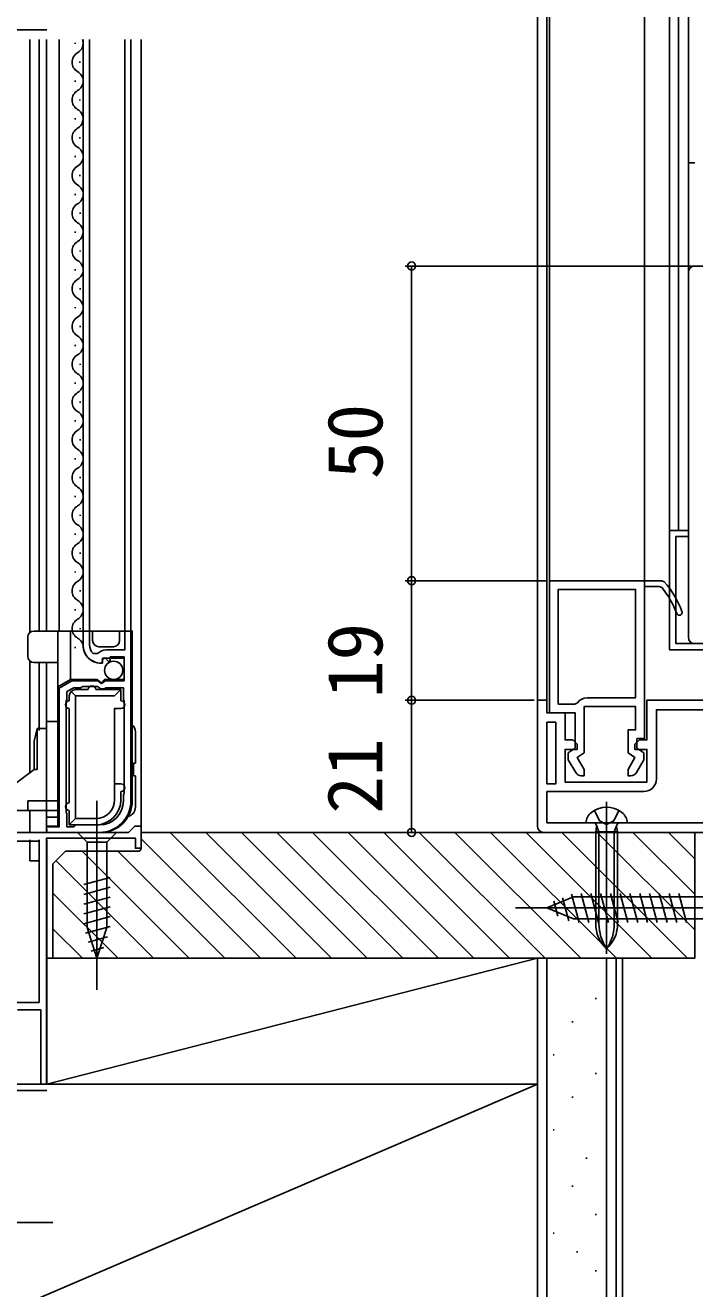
# Model space of a CAD drawing. Units: millimetres, scale not verified. Extents: x -525 to 525, y -782 to 777.
# Drawn here: x -402.4 to -296, y -605.6 to -404.9 of the extents above; entities that cross this region are included whole.
import ezdxf
from ezdxf.enums import TextEntityAlignment as Align

# ---------------------------------------------------------------- set-up
doc = ezdxf.new("R2010")
doc.units = ezdxf.units.MM
doc.header["$LTSCALE"] = 4
for name, color, linetype in [('0-2_YKK_11', 7, 'Continuous'), ('0-3_YKK_12', 2, 'Continuous'), ('0-4_YKK_13', 4, 'Continuous'), ('0-6_YKK_D', 6, 'Continuous'), ('0-8_YSS_K', 3, 'Continuous'), ('0-9_YSS_KE', 3, 'Continuous')]:
    doc.layers.add(name, color=color, linetype=linetype)
doc.styles.add('ＭＳ ゴシック', font='')
doc.styles.get('ＭＳ ゴシック').set_extended_font_data('MS Gothic')

msp = doc.modelspace()

# ---------------------------------------------------------------- linework, layer by layer
at = {"layer": '0-2_YKK_11'}
for p, q in [((-296.996, -502.12), (-296.996, -444.12)), ((-385.6, -501.12), (-385.6, -528.12)), ((-391.599, -504.706), (-390.906, -504.697)), ((-271.996, -533.12), (-319.996, -533.12))]:
    msp.add_line(p, q, dxfattribs=at)
for points in [[(-275.996, -426.72), (-274.996, -426.72), (-274.996, -443.12), (-281.646, -443.12), (-281.646, -444.673), (-280.525, -445.32), (-282.305, -448.403), (-283.046, -448.204), (-283.046, -443.12), (-288.946, -443.12), (-288.946, -448.204), (-289.687, -448.403), (-291.467, -445.32), (-290.346, -444.673), (-290.346, -443.12), (-296.996, -443.12), (-296.996, -426.72), (-295.996, -426.72)], [(-290.396, -503.12), (-298.996, -503.12), (-298.996, -486.12), (-296.996, -486.12), (-296.996, -485.12), (-299.996, -485.12), (-299.996, -504.12), (-271.996, -504.12)], [(-301.219, -493.12), (-319.096, -493.12), (-319.096, -514.12), (-314.996, -514.12), (-314.996, -519.72), (-316.096, -520.491), (-316.096, -521.583), (-314.92, -523.62)], [(-300.844, -493.29), (-301.219, -493.12), (-303.996, -493.12), (-303.996, -494.02)], [(-317.696, -512.72), (-317.696, -494.52), (-305.396, -494.52), (-305.396, -511.72), (-313.096, -511.72)], [(-305.272, -523.62), (-304.096, -521.583), (-304.096, -520.491), (-305.196, -519.72), (-305.196, -518.22), (-303.996, -518.22), (-303.996, -494.02), (-301.634, -494.02), (-301.249, -494.201)], [(-393.2, -503.32), (-393.2, -501.12), (-392.2, -501.12), (-392.2, -503.32)], [(-389.5, -504.12), (-386.6, -504.12), (-386.6, -501.12), (-385.6, -501.12)], [(-390.6, -533.12), (-399, -533.12), (-399, -532.22), (-397, -532.22), (-397, -510.174), (-395, -509.02), (-390.868, -509.02), (-390.328, -509.473), (-390, -509.32), (-389.7, -509.02), (-386.7, -509.02), (-386.7, -505.22), (-388.9, -505.22), (-388.9, -505.853), (-389.147, -505.955), (-389.724, -505.378), (-390.192, -505.649), (-390.107, -505.968), (-390.3, -506.22)], [(-389.6, -510.12), (-389.8, -510.32), (-390.4, -510.32), (-390.584, -510.198), (-390.71, -510.056), (-390.946, -509.92), (-393.253, -509.92), (-393.6, -510.12), (-394.705, -510.12), (-395.8, -510.752), (-395.8, -512.02), (-395.9, -512.193)], [(-386.8, -528.12), (-386.8, -527.12), (-386.7, -526.946), (-386.7, -512.193), (-386.8, -512.02), (-386.8, -510.12), (-389.6, -510.12)], [(-395.9, -512.193), (-395.9, -529.946), (-395.8, -530.12), (-395.8, -532.22), (-394.7, -532.22), (-394.4, -531.92), (-390.6, -531.92)], [(-320.996, -532.12), (-320.996, -512.12), (-319.496, -512.12), (-319.496, -514.12), (-316.596, -514.12), (-316.596, -518.42), (-315.396, -518.42), (-314.696, -519.12), (-314.696, -519.92), (-316.596, -519.92), (-316.596, -525.12), (-303.596, -525.12), (-303.596, -519.92), (-305.496, -519.92), (-305.496, -519.12), (-304.796, -518.42), (-303.596, -518.42), (-303.596, -512.12), (-270.996, -512.12), (-270.996, -532.12)], [(-319.496, -531.62), (-272.496, -531.62), (-272.496, -513.62), (-302.096, -513.62), (-302.096, -518.42), (-302.096, -524.62)], [(-314.639, -512.512), (-315.045, -512.72), (-317.696, -512.72)], [(-314.054, -524.12), (-313.596, -524.12), (-313.596, -523.113), (-314.691, -521.216), (-313.596, -520.449), (-313.596, -513.12), (-305.396, -513.12), (-305.396, -516.82), (-306.596, -516.82), (-306.596, -520.449), (-305.501, -521.216), (-306.596, -523.113), (-306.596, -524.12), (-306.138, -524.12)], [(-304.096, -526.62), (-319.496, -526.62), (-319.496, -531.62)], [(-403.618, -561.32), (-399.9, -561.32), (-399.9, -573.12), (-399, -573.12), (-399, -534.02), (-384.9, -534.02), (-384.9, -535.62), (-384, -535.62), (-384, -532.12), (-385, -532.12), (-386, -533.12), (-404.5, -533.12)], [(-404.5, -534.52), (-400.2, -534.52), (-400.2, -560.12), (-445.3, -560.12)]]:
    msp.add_lwpolyline(points, dxfattribs=at)
msp.add_lwpolyline([(-319.496, -515.62), (-319.496, -525.42), (-318.096, -525.42), (-318.096, -515.62)], close=True, dxfattribs=at)
for centre, radius, start, end in [((-295.996, -444.12), 1, 90.00001, 179.99999), ((-312.095, -503.21), 15, 20.2666, 41.4049), ((-312.095, -503.21), 14.1, 20.26659, 39.71484), ((-298.446, -498.17), 0.45, 200.26659, 20.26661), ((-390.3, -503.32), 2.9, 179.99998, 270.00002), ((-390.3, -503.32), 1.9, 179.99998, 226.86747), ((-295.996, -502.12), 1, 180.00001, 269.99999), ((-389.5, -506.12), 2, 90, 134.65736), ((-313.096, -513.62), 1.9, 90.00001, 144.31469), ((-314.054, -523.12), 1, 209.99998, 270), ((-306.138, -523.12), 1, 270, 330.00002), ((-304.096, -524.62), 2, 270.00001, 359.99999), ((-390.6, -528.12), 3.8, 270.00002, 0), ((-390.6, -528.12), 5, 270.00002, 0), ((-319.996, -532.12), 1, 180.00001, 269.99999)]:
    msp.add_arc(centre, radius, start, end, dxfattribs=at)
at = {"layer": '0-3_YKK_12'}
for p, q in [((-320.996, -512.62), (-320.996, -394.714)), ((-319.496, -394.714), (-319.496, -512.62)), ((-303.996, -394.714), (-303.996, -493.12)), ((-299.996, -394.714), (-299.996, -485.42)), ((-298.597, -394.714), (-298.598, -485.12)), ((-296.996, -394.714), (-296.997, -464.97)), ((-398.996, -405.62), (-418.996, -405.62)), ((-401.696, -407.12), (-401.696, -501.402)), ((-400.196, -407.12), (-400.196, -501.12)), ((-399, -407.12), (-399, -501.119)), ((-397, -407.12), (-397, -501.119)), ((-393.2, -501.119), (-393.2, -407.12)), ((-392.2, -407.12), (-392.2, -501.119)), ((-386.6, -501.119), (-386.6, -407.12)), ((-385.6, -486.701), (-385.6, -407.12)), ((-383.996, -407.12), (-383.996, -532.92)), ((-394.461, -407.641), (-394.461, -407.841)), ((-393.701, -410.641), (-393.701, -410.841)), ((-394.461, -413.641), (-394.461, -413.841)), ((-393.701, -416.641), (-393.701, -416.841)), ((-394.461, -419.641), (-394.461, -419.841)), ((-394.461, -419.641), (-394.461, -419.841)), ((-393.701, -422.641), (-393.701, -422.841)), ((-393.701, -422.641), (-393.701, -422.841)), ((-394.461, -425.641), (-394.461, -425.841)), ((-393.701, -428.641), (-393.701, -428.841)), ((-394.461, -431.641), (-394.461, -431.841)), ((-393.7, -434.641), (-393.7, -434.841)), ((-394.46, -437.641), (-394.46, -437.841)), ((-394.46, -437.641), (-394.46, -437.841)), ((-393.7, -440.641), (-393.7, -440.841)), ((-393.7, -440.641), (-393.7, -440.841)), ((-394.46, -443.641), (-394.46, -443.841)), ((-393.7, -446.64), (-393.7, -446.84)), ((-394.46, -449.64), (-394.46, -449.84)), ((-393.7, -452.64), (-393.7, -452.84)), ((-394.46, -455.64), (-394.46, -455.84)), ((-393.7, -458.64), (-393.7, -458.84)), ((-394.46, -461.64), (-394.46, -461.84)), ((-393.7, -464.64), (-393.7, -464.84)), ((-394.46, -467.64), (-394.46, -467.84)), ((-393.7, -470.64), (-393.7, -470.84)), ((-394.46, -473.64), (-394.46, -473.84)), ((-393.7, -476.64), (-393.7, -476.84)), ((-393.7, -476.64), (-393.7, -476.84)), ((-394.46, -479.64), (-394.46, -479.84)), ((-394.46, -479.64), (-394.46, -479.84)), ((-393.7, -482.64), (-393.7, -482.84)), ((-394.46, -485.64), (-394.46, -485.84)), ((-385.6, -486.701), (-385.6, -501.119)), ((-393.7, -488.64), (-393.7, -488.84)), ((-394.46, -491.64), (-394.46, -491.84)), ((-393.7, -494.64), (-393.7, -494.84)), ((-394.46, -497.64), (-394.46, -497.84)), ((-393.7, -500.64), (-393.7, -500.84)), ((-394.46, -503.64), (-394.46, -503.84)), ((-401.696, -505.837), (-401.696, -523.642)), ((-400.196, -506.12), (-400.196, -516.915)), ((-397.2, -506.64), (-397.2, -506.84)), ((-401.696, -529.62), (-401.696, -533.12)), ((-398.996, -532.62), (-398.996, -532.92)), ((-401.696, -534.32), (-401.696, -537.62)), ((-400.196, -534.32), (-400.196, -537.62)), ((-398.996, -534.272), (-398.996, -573.12)), ((-400.196, -537.62), (-401.696, -537.62))]:
    msp.add_line(p, q, dxfattribs=at)
for points in [[(-319.096, -394.714), (-319.096, -493.12), (-318.596, -493.12)], [(-398.996, -573.12), (-425.996, -573.12), (-425.996, -605.12)]]:
    msp.add_lwpolyline(points, dxfattribs=at)
for centre, start, end in [((-394.919, -407.741), 299.19064, 21.20134), ((-393.243, -410.741), 119.19937, 240.80063), ((-394.919, -413.741), 299.19064, 60.80936), ((-393.243, -416.741), 119.19937, 240.80063), ((-394.919, -419.741), 299.19064, 60.80936), ((-394.919, -419.741), 299.19064, 40.72601), ((-393.242, -422.741), 119.19937, 240.80063), ((-394.919, -425.741), 299.19064, 60.80936), ((-393.242, -428.741), 119.19937, 240.80063), ((-394.919, -431.741), 299.19064, 60.80936), ((-393.242, -434.741), 119.19937, 240.80063), ((-394.918, -437.741), 299.19064, 60.80936), ((-394.918, -437.741), 299.19064, 40.72601), ((-393.242, -440.741), 119.19937, 240.80063), ((-394.918, -443.741), 299.19064, 60.80936), ((-393.242, -446.74), 119.19937, 240.80063), ((-394.918, -449.74), 299.19064, 60.80936), ((-393.242, -452.74), 119.19937, 240.80063), ((-394.918, -455.74), 299.19064, 60.80936), ((-393.242, -458.74), 119.19937, 240.80063), ((-394.918, -461.74), 299.19064, 60.80936), ((-393.241, -464.74), 119.19937, 240.80063), ((-394.918, -467.74), 299.19064, 60.80936), ((-393.241, -470.74), 119.19937, 240.80063), ((-394.918, -473.74), 299.19064, 60.80936), ((-393.241, -476.74), 119.19937, 240.80063), ((-393.241, -476.74), 119.19937, 240.80063), ((-394.918, -479.74), 340.60751, 60.80936), ((-394.918, -479.74), 299.19064, 60.80936), ((-393.241, -482.74), 119.19937, 240.80063), ((-394.918, -485.74), 299.19064, 60.80936), ((-393.241, -488.74), 119.19937, 240.80063), ((-394.918, -485.74), 299.19064, 325.97993), ((-394.918, -491.74), 299.19064, 60.80936), ((-393.241, -494.74), 119.19937, 240.80063), ((-394.918, -497.74), 299.19064, 60.80936), ((-393.241, -500.74), 119.19937, 240.80063), ((-394.918, -503.74), 358.76324, 60.80936)]:
    msp.add_arc(centre, 1.718, start, end, dxfattribs=at)
at = {"layer": '0-4_YKK_13'}
for p, q in [((-397.2, -532.12), (-397.2, -501.12)), ((-395.2, -508.82), (-395.2, -501.12)), ((-393.2, -503.42), (-393.2, -501.12)), ((-391.7, -502.62), (-391.7, -501.12)), ((-387.4, -502.62), (-387.4, -501.12)), ((-402, -502.12), (-402, -505.12)), ((-390.7, -503.62), (-388.4, -503.62)), ((-390.1, -505.42), (-386.7, -505.42)), ((-390.1, -506.22), (-390.1, -505.42)), ((-386.7, -508.82), (-386.7, -505.42)), ((-401, -506.12), (-397.2, -506.12)), ((-399, -506.12), (-399, -528.12)), ((-390.1, -506.22), (-390.4, -506.22)), ((-395.2, -508.82), (-397.2, -509.974)), ((-395.2, -508.82), (-391.105, -508.82)), ((-390.4, -509.32), (-390.912, -508.89)), ((-390.4, -509.32), (-390, -509.32)), ((-390, -509.32), (-390, -509.12)), ((-389.7, -508.82), (-386.7, -508.82)), ((-395.4, -511.42), (-395.4, -512.22)), ((-394.4, -510.42), (-392.4, -510.42)), ((-388.2, -511.42), (-394.4, -511.42)), ((-391.2, -510.42), (-387.2, -510.42)), ((-388.2, -511.42), (-387.2, -510.42)), ((-387.2, -510.42), (-387.2, -512.22)), ((-395.4, -513.42), (-395.4, -528.42)), ((-399, -515.52), (-397.2, -515.52)), ((-400.5, -523.12), (-400.5, -516.615)), ((-384.9, -522.117), (-384.9, -517.12)), ((-401, -523.12), (-401, -518.615)), ((-401, -523.12), (-407, -527.622)), ((-401, -523.12), (-400.5, -523.12)), ((-385.182, -524.117), (-385.182, -522.117)), ((-385.182, -522.117), (-384.9, -522.117)), ((-388.2, -527.92), (-388.2, -525.42)), ((-385.182, -524.117), (-384.9, -524.117)), ((-384.9, -529.12), (-384.9, -524.117)), ((-387.2, -526.62), (-387.2, -527.92)), ((-399, -529.62), (-405, -529.62)), ((-400.6, -529.622), (-405, -529.622)), ((-402, -528.12), (-397.2, -528.12)), ((-402, -528.12), (-402, -529.62)), ((-402, -529.62), (-397.2, -529.62)), ((-399, -529.62), (-399, -528.12)), ((-399, -529.62), (-399, -533.12)), ((-395.4, -529.62), (-395.4, -531.92)), ((-391.002, -528.119), (-391.002, -558.119)), ((-309.996, -552.399), (-309.996, -528.246)), ((-397.2, -530.72), (-399, -530.72)), ((-395.4, -531.92), (-394.4, -530.92)), ((-395.4, -531.92), (-391.2, -531.92)), ((-394.4, -530.92), (-391.2, -530.92)), ((-313.246, -531.62), (-312.076, -531.62)), ((-311.214, -533.02), (-311.606, -531.948)), ((-308.778, -533.02), (-308.386, -531.948)), ((-397.2, -532.12), (-399, -532.12)), ((-399, -533.12), (-390.4, -533.12)), ((-387.902, -533.119), (-394.102, -533.119)), ((-394.102, -533.119), (-392.552, -534.669)), ((-387.902, -533.119), (-389.452, -534.669)), ((-311.742, -533.02), (-311.585, -532.216)), ((-311.742, -547.595), (-311.742, -533.02)), ((-311.742, -533.02), (-308.25, -533.02)), ((-311.214, -547.595), (-311.214, -533.02)), ((-308.778, -547.595), (-308.778, -533.02)), ((-308.25, -533.02), (-308.407, -532.216)), ((-308.25, -547.595), (-308.25, -533.02)), ((-392.552, -534.669), (-392.552, -548.203)), ((-389.452, -534.669), (-392.552, -534.669)), ((-389.452, -548.203), (-389.452, -534.669)), ((-393.102, -541.413), (-388.902, -540.288)), ((-393.102, -542.966), (-388.902, -541.841)), ((-393.102, -544.519), (-388.902, -543.394)), ((-319.496, -545.12), (-315.271, -543.37)), ((-316.988, -543.486), (-316.002, -547.163)), ((-315.59, -542.907), (-314.381, -547.42)), ((-294.496, -543.37), (-315.271, -543.37)), ((-314.06, -542.82), (-312.828, -547.42)), ((-312.507, -542.82), (-311.275, -547.42)), ((-310.954, -542.82), (-309.722, -547.42)), ((-309.401, -542.82), (-308.169, -547.42)), ((-307.849, -542.82), (-306.616, -547.42)), ((-306.296, -542.82), (-305.063, -547.42)), ((-304.743, -542.82), (-303.51, -547.42)), ((-303.19, -542.82), (-301.957, -547.42)), ((-301.637, -542.82), (-300.404, -547.42)), ((-300.084, -542.82), (-298.851, -547.42)), ((-298.531, -542.82), (-297.298, -547.42)), ((-393.102, -546.072), (-388.902, -544.947)), ((-289.496, -545.12), (-324.496, -545.12)), ((-319.496, -545.12), (-315.271, -546.87)), ((-318.385, -544.065), (-317.749, -546.439)), ((-393.102, -547.625), (-388.902, -546.5)), ((-315.271, -546.87), (-294.496, -546.87)), ((-392.843, -549.109), (-388.902, -548.052)), ((-391.002, -553.119), (-392.552, -548.203)), ((-392.392, -550.54), (-389.355, -549.727)), ((-391.002, -553.119), (-389.452, -548.203)), ((-391.94, -551.972), (-389.89, -551.423)), ((-432.992, -595.119), (-397.992, -595.119))]:
    msp.add_line(p, q, dxfattribs=at)
for points in [[(-385.4, -528.12), (-385.4, -501.12), (-401, -501.12)], [(-394.4, -530.92), (-394.4, -511.42), (-395.107, -510.712)], [(-387.2, -513.42), (-388.2, -513.42), (-388.2, -525.42), (-387.2, -525.42)], [(-399, -516.615), (-400.5, -516.615), (-401, -518.615)], [(-311.946, -529.628), (-311.141, -531.257), (-309.996, -531.865)], [(-308.046, -529.628), (-308.851, -531.257), (-309.996, -531.865)], [(-312.076, -531.62), (-307.916, -531.62), (-306.746, -531.62)]]:
    msp.add_lwpolyline(points, dxfattribs=at)
msp.add_circle((-388.35, -507.369), 1.45, dxfattribs=at)
for centre, radius, start, end in [((-401, -502.12), 1, 90, 180), ((-390.4, -503.42), 2.8, 180, 270), ((-390.7, -502.62), 1, 180, 270), ((-388.4, -502.62), 1, 270, 0), ((-401, -505.12), 1, 180, 270), ((-391.8, -510.42), 0.6, 0, 180), ((-391.105, -509.12), 0.3, 50, 90), ((-389.7, -509.12), 0.3, 90, 180), ((-394.4, -511.42), 1, 90, 180), ((-395.4, -512.82), 0.6, 90, 270), ((-387.2, -512.82), 0.6, 270, 90), ((-386.4, -517.12), 1.5, 0, 48.18969), ((-387.2, -526.02), 0.6, 270, 90), ((-391.2, -527.92), 4, 270, 0), ((-391.2, -527.92), 3, 270, 0), ((-395.4, -529.02), 0.6, 90, 270), ((-390.4, -528.12), 5, 270, 0), ((-386.4, -529.12), 1.5, 283.66486, 0), ((-311.146, -531.608), 2.1, 127.24889, 180.33651), ((-309.996, -533.12), 4, 52.75222, 127.24778), ((-308.846, -531.608), 2.1, 359.66036, 52.75222), ((-312.076, -532.12), 0.5, 348.94828, 90), ((-307.916, -532.12), 0.5, 90, 191.05172), ((-306.228, -547.595), 5.513, 180, 226.89533), ((-303.95, -547.595), 7.263, 180, 213.6577), ((-313.764, -547.595), 5.513, 313.10467, 0), ((-316.042, -547.595), 7.263, 326.3423, 0)]:
    msp.add_arc(centre, radius, start, end, dxfattribs=at)
at = {"layer": '0-6_YKK_D'}
for p, q in [((-296.996, -443.12), (-341.996, -443.12)), ((-340.996, -493.12), (-340.996, -443.12)), ((-319.596, -493.12), (-341.996, -493.12)), ((-319.596, -493.12), (-341.996, -493.12)), ((-340.996, -493.12), (-340.996, -512.12)), ((-321.496, -512.12), (-341.996, -512.12)), ((-321.496, -512.12), (-341.996, -512.12)), ((-340.996, -533.12), (-340.996, -512.12)), ((-320.996, -533.12), (-341.996, -533.12))]:
    msp.add_line(p, q, dxfattribs=at)
for centre in [(-340.996, -443.12), (-340.996, -493.12), (-340.996, -493.12), (-340.996, -512.12), (-340.996, -512.12), (-340.996, -533.12)]:
    msp.add_circle(centre, 0.637, dxfattribs=at)
at = {"layer": '0-8_YSS_K'}
for p, q in [((-379.367, -533.121), (-359.367, -553.121)), ((-373.711, -533.121), (-353.711, -553.121)), ((-368.054, -533.121), (-348.054, -553.121)), ((-362.397, -533.121), (-342.397, -553.121)), ((-356.74, -533.121), (-336.74, -553.121)), ((-351.083, -533.121), (-331.083, -553.121)), ((-345.426, -533.121), (-325.426, -553.121)), ((-339.769, -533.121), (-319.769, -553.121)), ((-334.113, -533.121), (-314.113, -553.121)), ((-328.456, -533.121), (-308.456, -553.121)), ((-322.799, -533.121), (-302.799, -553.121)), ((-317.142, -533.121), (-297.142, -553.121)), ((-311.485, -533.121), (-296.001, -548.606)), ((-305.828, -533.121), (-296.001, -542.949)), ((-300.172, -533.12), (-296, -537.293)), ((-296.001, -533.12), (-296.001, -553.12)), ((-296.001, -553.121), (-296.001, -533.12)), ((-384, -534.145), (-365.024, -553.121)), ((-397.497, -537.619), (-381.995, -553.121)), ((-393.338, -536.121), (-376.338, -553.121)), ((-387.681, -536.121), (-370.681, -553.121)), ((-398, -542.773), (-387.652, -553.121)), ((-398, -548.43), (-393.309, -553.121)), ((-320.996, -553.12), (-398.996, -553.12)), ((-398.996, -553.12), (-398.996, -573.12)), ((-398.996, -573.12), (-320.996, -553.12)), ((-320.996, -553.12), (-320.996, -573.12)), ((-319.5, -553.12), (-319.5, -693.12)), ((-310, -553.12), (-310, -693.12)), ((-307.5, -693.12), (-307.5, -553.12)), ((-299, -553.121), (-296.001, -553.121)), ((-296.001, -553.12), (-298.999, -553.12)), ((-311.801, -559.498), (-311.601, -559.498)), ((-315.531, -563.228), (-315.331, -563.228)), ((-318.515, -568.45), (-318.315, -568.45)), ((-311.801, -571.434), (-311.601, -571.434)), ((-425.996, -618.12), (-320.996, -573.12)), ((-398.996, -573.12), (-320.996, -573.12)), ((-315.531, -575.164), (-315.331, -575.164)), ((-318.515, -580.386), (-318.315, -580.386)), ((-313.293, -584.862), (-313.093, -584.862)), ((-315.531, -589.338), (-315.331, -589.338)), ((-311.801, -593.813), (-311.601, -593.813)), ((-318.515, -596.797), (-318.315, -596.797)), ((-314.785, -599.781), (-314.585, -599.781)), ((-311.801, -602.765), (-311.601, -602.765))]:
    msp.add_line(p, q, dxfattribs=at)
at = {"layer": '0-9_YSS_KE'}
for p, q in [((-384, -533.121), (-384, -535.621)), ((-396, -536.121), (-398, -538.121)), ((-384.5, -536.121), (-396, -536.121)), ((-398, -538.121), (-398, -553.121)), ((-398, -553.121), (-296, -553.121)), ((-321, -693.12), (-321, -553.12)), ((-424.996, -574.12), (-398.996, -574.12))]:
    msp.add_line(p, q, dxfattribs=at)
for points in [[(-296, -553.121), (-296, -533.121), (-384, -533.121)], [(-308.5, -693.12), (-308.5, -553.12), (-321, -553.12)], [(-320.996, -618.12), (-320.996, -573.12), (-425.996, -573.12), (-425.996, -608.12)]]:
    msp.add_lwpolyline(points, dxfattribs=at)
msp.add_arc((-384.5, -535.621), 0.5, 270, 0, dxfattribs=at)

# ---------------------------------------------------------------- texts
at = {"layer": '0-6_YKK_D', "style": 'ＭＳ ゴシック'}
for s, p in [('50', (-342.996, -476.984)), ('19', (-342.996, -511.791)), ('21', (-342.996, -530.154))]:
    msp.add_text(s, height=8.798, rotation=90, dxfattribs=at).set_placement(p, align=Align.BOTTOM_LEFT)

doc.saveas('drawing.dxf')
